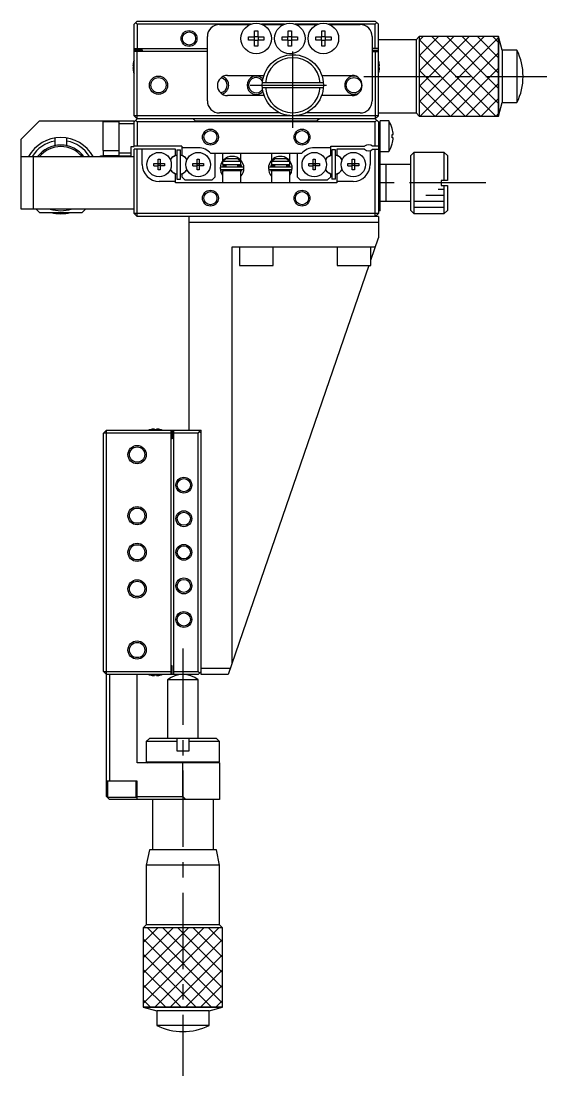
# Model space of a CAD drawing. Extents: x -214 to 398, y -1 to 455.
# Drawn here: x 33.1 to 119.2, y 282.7 to 455.4 of the extents above; entities that cross this region are included whole.
import ezdxf

# ---------------------------------------------------------------- set-up
doc = ezdxf.new("R2010")
doc.units = 0
doc.header["$LTSCALE"] = 10
doc.linetypes.add('CENTER', pattern=[2, 1.25, -0.25, 0.25, -0.25])
doc.layers.get('0').update_dxf_attribs({"linetype": 'CONTINUOUS'})
doc.layers.add('CENTER', color=1, linetype='CENTER')

msp = doc.modelspace()

# ---------------------------------------------------------------- linework, layer by layer
at = {"color": 7, "linetype": 'CONTINUOUS'}
for p, q in [((51.55316, 454.928505), (52.05316, 455.428505)), ((51.55316, 439.928505), (51.55316, 454.928505)), ((51.80316, 455.178505), (52.05316, 454.928505)), ((52.05316, 455.428505), (91.05316, 455.428505)), ((52.05316, 454.928505), (52.05316, 450.928505)), ((70.700224, 454.928505), (52.05316, 454.928505)), ((65.55316, 454.878505), (70.573364, 454.878505)), ((76.200224, 454.928505), (72.406096, 454.928505)), ((72.532956, 454.878505), (76.073364, 454.878505)), ((81.700224, 454.928505), (77.906096, 454.928505)), ((78.032956, 454.878505), (81.573364, 454.878505)), ((91.05316, 454.928505), (83.406096, 454.928505)), ((83.532956, 454.878505), (88.55316, 454.878505)), ((91.05316, 455.428505), (91.55316, 454.928505)), ((91.05316, 454.928505), (91.30316, 455.178505)), ((91.05316, 450.928505), (91.05316, 454.928505)), ((91.55316, 439.928505), (91.55316, 454.928505)), ((63.55316, 442.378505), (63.55316, 452.878505)), ((70.294571, 452.318505), (70.294571, 452.838505)), ((70.294571, 452.838505), (71.29316, 452.838505)), ((71.251785, 452.318505), (71.251785, 452.838505)), ((71.29316, 453.837094), (71.81316, 453.837094)), ((71.29316, 452.838505), (71.29316, 453.837094)), ((71.29316, 452.87988), (71.81316, 452.87988)), ((71.81316, 453.837094), (71.81316, 452.838505)), ((71.81316, 452.838505), (72.81175, 452.838505)), ((71.854535, 452.838505), (71.854535, 452.318505)), ((72.81175, 452.838505), (72.81175, 452.318505)), ((75.794571, 452.318505), (75.794571, 452.838505)), ((75.794571, 452.838505), (76.79316, 452.838505)), ((76.751785, 452.318505), (76.751785, 452.838505)), ((76.79316, 453.837094), (77.31316, 453.837094)), ((76.79316, 452.838505), (76.79316, 453.837094)), ((76.79316, 452.87988), (77.31316, 452.87988)), ((77.31316, 453.837094), (77.31316, 452.838505)), ((77.31316, 452.838505), (78.31175, 452.838505)), ((77.354535, 452.838505), (77.354535, 452.318505)), ((78.31175, 452.838505), (78.31175, 452.318505)), ((81.294571, 452.318505), (81.294571, 452.838505)), ((81.294571, 452.838505), (82.29316, 452.838505)), ((82.251785, 452.318505), (82.251785, 452.838505)), ((82.29316, 453.837094), (82.81316, 453.837094)), ((82.29316, 452.838505), (82.29316, 453.837094)), ((82.29316, 452.87988), (82.81316, 452.87988)), ((82.81316, 453.837094), (82.81316, 452.838505)), ((82.81316, 452.838505), (83.81175, 452.838505)), ((82.854535, 452.838505), (82.854535, 452.318505)), ((83.81175, 452.838505), (83.81175, 452.318505)), ((90.55316, 452.878505), (90.55316, 442.378505)), ((98.253166, 452.878504), (97.753164, 452.378501)), ((98.253166, 452.878504), (98.253166, 439.878506)), ((111.253167, 452.878504), (98.253166, 452.878504)), ((111.253167, 452.878504), (98.253166, 452.878504)), ((98.253166, 452.878504), (98.253166, 439.878506)), ((111.253167, 452.878504), (111.253167, 439.878506)), ((111.842655, 450.678505), (111.253167, 452.878504)), ((111.253167, 439.878506), (111.253167, 452.878504)), ((51.55316, 450.928505), (63.55316, 450.928505)), ((71.29316, 452.318505), (70.294571, 452.318505)), ((71.29316, 451.319915), (71.29316, 452.318505)), ((71.81316, 452.27713), (71.29316, 452.27713)), ((71.81316, 451.319915), (71.29316, 451.319915)), ((71.81316, 452.318505), (71.81316, 451.319915)), ((72.81175, 452.318505), (71.81316, 452.318505)), ((76.79316, 452.318505), (75.794571, 452.318505)), ((76.79316, 451.319915), (76.79316, 452.318505)), ((77.31316, 452.27713), (76.79316, 452.27713)), ((77.31316, 451.319915), (76.79316, 451.319915)), ((77.31316, 452.318505), (77.31316, 451.319915)), ((78.31175, 452.318505), (77.31316, 452.318505)), ((82.29316, 452.318505), (81.294571, 452.318505)), ((82.29316, 451.319915), (82.29316, 452.318505)), ((82.81316, 452.27713), (82.29316, 452.27713)), ((82.81316, 451.319915), (82.29316, 451.319915)), ((82.81316, 452.318505), (82.81316, 451.319915)), ((83.81175, 452.318505), (82.81316, 452.318505)), ((91.55316, 450.928505), (90.55316, 450.928505)), ((97.753164, 452.378501), (91.55316, 452.378501)), ((97.753164, 452.378501), (97.753164, 440.378509)), ((52.95316, 450.678505), (51.55316, 450.678505)), ((63.55316, 450.428505), (51.55316, 450.428505)), ((52.05316, 439.428505), (52.05316, 450.428505)), ((52.95316, 450.428505), (52.95316, 450.678505)), ((90.55316, 450.678505), (91.55316, 450.678505)), ((90.55316, 450.428505), (91.55316, 450.428505)), ((91.05316, 450.428505), (91.05316, 439.428505)), ((111.842655, 450.678505), (111.842655, 442.078505)), ((114.253166, 450.678505), (111.842655, 450.678505)), ((114.253166, 450.678505), (114.253166, 442.078505)), ((51.363301, 448.108505), (51.483639, 448.108505)), ((51.483639, 447.748505), (51.363301, 447.748505)), ((51.479016, 448.817121), (51.483639, 448.814866)), ((51.483639, 448.108505), (51.483639, 447.748505)), ((91.622682, 448.814866), (91.627304, 448.817121)), ((91.622682, 448.108505), (91.743019, 448.108505)), ((91.622682, 447.748505), (91.622682, 448.108505)), ((91.743019, 447.748505), (91.622682, 447.748505)), ((51.483639, 447.042143), (51.479016, 447.039889)), ((66.85316, 446.528505), (72.816073, 446.528505)), ((82.290248, 446.528505), (87.25316, 446.528505)), ((91.627304, 447.039889), (91.622682, 447.042143)), ((82.537135, 445.328505), (72.569186, 445.328505)), ((72.569186, 444.528505), (82.537135, 444.528505)), ((72.851033, 443.228505), (66.85316, 443.228505)), ((87.25316, 443.228505), (82.255288, 443.228505)), ((111.253167, 439.878506), (111.842655, 442.078505)), ((111.842655, 442.078505), (114.253166, 442.078505)), ((36.05316, 439.078505), (33.05316, 436.078505)), ((36.05316, 439.078505), (51.55316, 439.078505)), ((46.45316, 438.928505), (46.45316, 434.228505)), ((49.05316, 438.928505), (46.45316, 438.928505)), ((46.55316, 438.928505), (46.55316, 439.078505)), ((49.05316, 439.009326), (46.55316, 439.009326)), ((49.05316, 439.078505), (49.05316, 433.378505)), ((52.05316, 439.428505), (51.55316, 439.928505)), ((91.55316, 439.928505), (51.55316, 439.928505)), ((52.05316, 439.428505), (51.55316, 438.928505)), ((51.55316, 434.878505), (51.55316, 439.078505)), ((51.80316, 439.178505), (52.05316, 438.928505)), ((91.05316, 439.428505), (52.05316, 439.428505)), ((52.05316, 438.928505), (52.05316, 434.928505)), ((91.05316, 438.928505), (52.05316, 438.928505)), ((61.55316, 439.078505), (61.20316, 439.428505)), ((61.55316, 439.078505), (81.55316, 439.078505)), ((75.480119, 440.378505), (65.55316, 440.378505)), ((88.55316, 440.378505), (79.626202, 440.378505)), ((81.90316, 439.428505), (81.55316, 439.078505)), ((91.55316, 439.928505), (91.05316, 439.428505)), ((91.05316, 439.428505), (91.55316, 438.928505)), ((91.05316, 438.928505), (91.30316, 439.178505)), ((91.05316, 434.928505), (91.05316, 438.928505)), ((91.55316, 440.378509), (97.753164, 440.378509)), ((91.55316, 438.928505), (91.55316, 423.928505)), ((91.55316, 438.878505), (91.85316, 438.878505)), ((93.244818, 439.078505), (91.85316, 439.078505)), ((91.85316, 424.378505), (91.85316, 439.078505)), ((93.244818, 439.078505), (93.244818, 434.078505)), ((97.753164, 440.378509), (98.253166, 439.878506)), ((98.253166, 439.878506), (111.253167, 439.878506)), ((98.253166, 439.878506), (111.253167, 439.878506)), ((51.55316, 438.578505), (49.05316, 438.578505)), ((93.815741, 437.837094), (93.822596, 437.840438)), ((33.05316, 424.628505), (33.05316, 436.078505)), ((38.55316, 436.294585), (38.55316, 435.022049)), ((40.55316, 435.022049), (40.55316, 436.294585)), ((93.815741, 436.318505), (93.815741, 436.838505)), ((93.815741, 436.838505), (93.988113, 436.838505)), ((93.988113, 436.318505), (93.815741, 436.318505)), ((46.45316, 434.228505), (49.05316, 434.228505)), ((46.55316, 433.378505), (46.55316, 434.228505)), ((49.05316, 433.878505), (51.05316, 433.878505)), ((51.05316, 434.878505), (51.55316, 434.878505)), ((51.05316, 433.378505), (51.05316, 434.878505)), ((59.35316, 434.928505), (51.55316, 434.928505)), ((58.35316, 434.428505), (51.55316, 434.428505)), ((51.55316, 423.928505), (51.55316, 434.428505)), ((52.05316, 423.428505), (52.05316, 434.428505)), ((52.90316, 431.928505), (52.90316, 434.428505)), ((58.35316, 433.479311), (58.35316, 434.428505)), ((58.55316, 434.328505), (59.15316, 434.328505)), ((58.55316, 434.328505), (58.55316, 429.528505)), ((59.15316, 429.528505), (59.15316, 434.328505)), ((59.35316, 434.928505), (59.35316, 433.479311)), ((62.05316, 434.678505), (59.35316, 434.678505)), ((78.974098, 433.728505), (64.132223, 433.728505)), ((64.85316, 429.928505), (64.85316, 433.728505)), ((66.05316, 433.728505), (66.05316, 432.506519)), ((69.05316, 432.619635), (69.05316, 433.728505)), ((74.05316, 433.728505), (74.05316, 432.620339)), ((77.05316, 432.506939), (77.05316, 433.728505)), ((78.25316, 433.728505), (78.25316, 429.928505)), ((83.75316, 434.678505), (81.05316, 434.678505)), ((83.75316, 434.928505), (89.291723, 434.928505)), ((83.75316, 433.479311), (83.75316, 434.928505)), ((83.95316, 434.328505), (83.95316, 429.528505)), ((84.55316, 434.328505), (83.95316, 434.328505)), ((84.55316, 429.528505), (84.55316, 434.328505)), ((84.75316, 434.428505), (84.75316, 433.479311)), ((89.291723, 434.428505), (84.75316, 434.428505)), ((90.20316, 434.210259), (90.20316, 431.928505)), ((91.55316, 434.928505), (90.614598, 434.928505)), ((90.614598, 434.428505), (91.55316, 434.428505)), ((91.05316, 423.428505), (91.05316, 434.428505)), ((91.85316, 434.078505), (93.244818, 434.078505)), ((93.822596, 435.316572), (93.815741, 435.319915)), ((97.35316, 433.928505), (96.85316, 433.428505)), ((102.35316, 433.928505), (97.35316, 433.928505)), ((97.35316, 433.928505), (97.35316, 423.928505)), ((102.35316, 429.328505), (102.35316, 433.928505)), ((102.85316, 433.428505), (102.35316, 433.928505)), ((33.05316, 433.228505), (51.55316, 433.228505)), ((35.05316, 433.228505), (35.05316, 424.628505)), ((46.05316, 433.228505), (46.05316, 433.378505)), ((46.05316, 433.378505), (51.05316, 433.378505)), ((46.55316, 433.418769), (49.05316, 433.418769)), ((54.766799, 432.108505), (55.47316, 432.108505)), ((54.766799, 431.748505), (54.766799, 432.108505)), ((55.47316, 432.814866), (55.83316, 432.814866)), ((55.47316, 432.108505), (55.47316, 432.814866)), ((55.483532, 432.098133), (55.47316, 432.108505)), ((55.483532, 432.098133), (55.822788, 432.098133)), ((55.483532, 431.758877), (55.483532, 432.098133)), ((55.822788, 432.098133), (55.83316, 432.108505)), ((55.822788, 432.098133), (55.822788, 431.758877)), ((55.83316, 432.814866), (55.83316, 432.108505)), ((55.83316, 432.108505), (56.539522, 432.108505)), ((56.539522, 432.108505), (56.539522, 431.748505)), ((58.093065, 433.329145), (58.35316, 433.479311)), ((59.613255, 433.329145), (59.35316, 433.479311)), ((61.166799, 432.108505), (61.87316, 432.108505)), ((61.166799, 431.748505), (61.166799, 432.108505)), ((61.87316, 432.814866), (62.23316, 432.814866)), ((61.87316, 432.108505), (61.87316, 432.814866)), ((61.883532, 432.098133), (61.87316, 432.108505)), ((61.883532, 432.098133), (62.222788, 432.098133)), ((61.883532, 431.758877), (61.883532, 432.098133)), ((62.222788, 432.098133), (62.23316, 432.108505)), ((62.222788, 432.098133), (62.222788, 431.758877)), ((62.23316, 432.814866), (62.23316, 432.108505)), ((62.23316, 432.108505), (62.939522, 432.108505)), ((62.939522, 432.108505), (62.939522, 431.748505)), ((66.05316, 432.428505), (66.05316, 431.928505)), ((69.05316, 432.428505), (66.05316, 432.428505)), ((66.05316, 431.928505), (69.05316, 431.928505)), ((66.061899, 431.522045), (66.172773, 431.928652)), ((66.107477, 432.428505), (66.636645, 432.928505)), ((66.55316, 431.928505), (66.55316, 431.522023)), ((66.636645, 432.928505), (68.469675, 432.928505)), ((68.469675, 432.928505), (68.998844, 432.428505)), ((68.55316, 431.522023), (68.55316, 431.928505)), ((69.02769, 431.928695), (69.137982, 431.522027)), ((69.05316, 431.928505), (69.05316, 432.428505)), ((73.968345, 431.522077), (74.078587, 431.92859)), ((74.05316, 432.428505), (74.05316, 431.928505)), ((77.05316, 432.428505), (74.05316, 432.428505)), ((74.05316, 431.928505), (77.05316, 431.928505)), ((74.107477, 432.428505), (74.636645, 432.928505)), ((74.55316, 431.928505), (74.55316, 431.522023)), ((74.636645, 432.928505), (76.469675, 432.928505)), ((76.469675, 432.928505), (76.998844, 432.428505)), ((76.55316, 431.522023), (76.55316, 431.928505)), ((76.933554, 431.928637), (77.044418, 431.522074)), ((77.05316, 431.928505), (77.05316, 432.428505)), ((80.166799, 432.108505), (80.87316, 432.108505)), ((80.166799, 431.748505), (80.166799, 432.108505)), ((80.87316, 432.814866), (81.23316, 432.814866)), ((80.87316, 432.108505), (80.87316, 432.814866)), ((80.883532, 432.098133), (80.87316, 432.108505)), ((80.883532, 432.098133), (81.222788, 432.098133)), ((80.883532, 431.758877), (80.883532, 432.098133)), ((81.222788, 432.098133), (81.23316, 432.108505)), ((81.222788, 432.098133), (81.222788, 431.758877)), ((81.23316, 432.814866), (81.23316, 432.108505)), ((81.23316, 432.108505), (81.939522, 432.108505)), ((81.939522, 432.108505), (81.939522, 431.748505)), ((83.493065, 433.329145), (83.75316, 433.479311)), ((85.013255, 433.329145), (84.75316, 433.479311)), ((86.566799, 432.108505), (87.27316, 432.108505)), ((86.566799, 431.748505), (86.566799, 432.108505)), ((87.27316, 432.814866), (87.63316, 432.814866)), ((87.27316, 432.108505), (87.27316, 432.814866)), ((87.283532, 432.098133), (87.27316, 432.108505)), ((87.283532, 432.098133), (87.622788, 432.098133)), ((87.283532, 431.758877), (87.283532, 432.098133)), ((87.622788, 432.098133), (87.63316, 432.108505)), ((87.622788, 432.098133), (87.622788, 431.758877)), ((87.63316, 432.814866), (87.63316, 432.108505)), ((87.63316, 432.108505), (88.339522, 432.108505)), ((88.339522, 432.108505), (88.339522, 431.748505)), ((96.85316, 431.928505), (91.85316, 431.928505)), ((92.85316, 425.928505), (92.85316, 431.928505)), ((96.85316, 424.428505), (96.85316, 433.428505)), ((102.85316, 433.428505), (102.85316, 429.328505)), ((54.766799, 431.748505), (55.47316, 431.748505)), ((55.483532, 431.758877), (55.47316, 431.748505)), ((55.47316, 431.042143), (55.47316, 431.748505)), ((55.83316, 431.042143), (55.47316, 431.042143)), ((55.822788, 431.758877), (55.483532, 431.758877)), ((55.822788, 431.758877), (55.83316, 431.748505)), ((55.83316, 431.748505), (55.83316, 431.042143)), ((56.539522, 431.748505), (55.83316, 431.748505)), ((58.35316, 430.377699), (58.093065, 430.527865)), ((58.35316, 428.928505), (58.35316, 430.377699)), ((59.35316, 430.377699), (59.613255, 430.527865)), ((59.35316, 430.377699), (59.35316, 429.928505)), ((61.166799, 431.748505), (61.87316, 431.748505)), ((61.883532, 431.758877), (61.87316, 431.748505)), ((61.87316, 431.042143), (61.87316, 431.748505)), ((62.23316, 431.042143), (61.87316, 431.042143)), ((62.222788, 431.758877), (61.883532, 431.758877)), ((62.222788, 431.758877), (62.23316, 431.748505)), ((62.23316, 431.748505), (62.23316, 431.042143)), ((62.939522, 431.748505), (62.23316, 431.748505)), ((65.651561, 431.296492), (65.785093, 430.612565)), ((65.751076, 430.845658), (65.751048, 430.811237)), ((65.751048, 430.811237), (65.752743, 430.77686)), ((65.752826, 430.880039), (65.751076, 430.845658)), ((65.752743, 430.77686), (65.756155, 430.74261)), ((65.756295, 430.914296), (65.752826, 430.880039)), ((65.756155, 430.74261), (65.761277, 430.708572)), ((65.761475, 430.948346), (65.756295, 430.914296)), ((65.761277, 430.708572), (65.768095, 430.674827)), ((65.768354, 430.982106), (65.761475, 430.948346)), ((65.768095, 430.674827), (65.776595, 430.641459)), ((65.776916, 431.015492), (65.768354, 430.982106)), ((65.776595, 430.641459), (65.786754, 430.608547)), ((65.787141, 431.048423), (65.776916, 431.015492)), ((65.786754, 430.608547), (65.798549, 430.576174)), ((65.799006, 431.080818), (65.787141, 431.048423)), ((65.798549, 430.576174), (65.805799, 430.558448)), ((65.812481, 431.112597), (65.799006, 431.080818)), ((65.805445, 430.560129), (65.806098, 430.55787)), ((65.806098, 430.55787), (65.807922, 430.556115)), ((65.806841, 430.558991), (66.05307, 430.137329)), ((65.807922, 430.556115), (65.810906, 430.554873)), ((65.810737, 430.549901), (66.053165, 430.622531)), ((65.810906, 430.554873), (65.815031, 430.554153)), ((65.8181, 431.124669), (65.812481, 431.112597)), ((65.815031, 430.554153), (65.82027, 430.553959)), ((65.82027, 430.553959), (65.826591, 430.554293)), ((65.826591, 430.554293), (65.833952, 430.555153)), ((65.833952, 430.555153), (65.842308, 430.556533)), ((65.842308, 430.556533), (65.851604, 430.558424)), ((69.350082, 431.522023), (65.850082, 431.522023)), ((65.850082, 431.122023), (69.350082, 431.122023)), ((65.851604, 430.558424), (65.861782, 430.560814)), ((65.861782, 430.560814), (65.872776, 430.563689)), ((65.872776, 430.563689), (65.884516, 430.567029)), ((65.884516, 430.567029), (65.896928, 430.570813)), ((65.896928, 430.570813), (65.909933, 430.575018)), ((65.909933, 430.575018), (65.923447, 430.579616)), ((65.923447, 430.579616), (65.937384, 430.584578)), ((65.937384, 430.584578), (65.951656, 430.589873)), ((65.951656, 430.589873), (65.966172, 430.595466)), ((65.966172, 430.595466), (65.980838, 430.601322)), ((65.980838, 430.601322), (65.995562, 430.607405)), ((65.995562, 430.607405), (66.010249, 430.613674)), ((66.010249, 430.613674), (66.024806, 430.62009)), ((66.024806, 430.62009), (66.03914, 430.626612)), ((66.03914, 430.626612), (66.05316, 430.633199)), ((69.05316, 430.928505), (66.05316, 430.928505)), ((66.05316, 430.928505), (66.05316, 428.928505)), ((66.103776, 431.728505), (66.55316, 431.728505)), ((66.168988, 430.928528), (66.170375, 430.93218)), ((66.170375, 430.93218), (66.176079, 430.945858)), ((66.176079, 430.945858), (66.182471, 430.959225)), ((66.182471, 430.959225), (66.189532, 430.972247)), ((66.189532, 430.972247), (66.197241, 430.984892)), ((66.197241, 430.984892), (66.205575, 430.997129)), ((66.205575, 430.997129), (66.214512, 431.008928)), ((66.214512, 431.008928), (66.224025, 431.020261)), ((66.224025, 431.020261), (66.23409, 431.031101)), ((66.23409, 431.031101), (66.244678, 431.041424)), ((66.244678, 431.041424), (66.255762, 431.051206)), ((66.255762, 431.051206), (66.267313, 431.060426)), ((66.267313, 431.060426), (66.279301, 431.069063)), ((66.279301, 431.069063), (66.291695, 431.077098)), ((66.291695, 431.077098), (66.304464, 431.084515)), ((66.304464, 431.084515), (66.317577, 431.091298)), ((66.317577, 431.091298), (66.331002, 431.097432)), ((66.331002, 431.097432), (66.344705, 431.102906)), ((66.344705, 431.102906), (66.358654, 431.107708)), ((66.358654, 431.107708), (66.372817, 431.111828)), ((66.372817, 431.111828), (66.387159, 431.115259)), ((66.387159, 431.115259), (66.401646, 431.117993)), ((66.401646, 431.117993), (66.416246, 431.120026)), ((66.416246, 431.120026), (66.430924, 431.121354)), ((66.430924, 431.121354), (66.445646, 431.121974)), ((66.445646, 431.121974), (66.450969, 431.122023)), ((66.55316, 431.122023), (66.55316, 430.928505)), ((68.55316, 431.728505), (69.05316, 431.728505)), ((68.55316, 430.928505), (68.55316, 431.122023)), ((68.749195, 431.122023), (68.76315, 431.121696)), ((68.76315, 431.121696), (68.777844, 431.120662)), ((68.777844, 431.120662), (68.79247, 431.118922)), ((68.79247, 431.118922), (68.806994, 431.116481)), ((68.806994, 431.116481), (68.82138, 431.113345)), ((68.82138, 431.113345), (68.835597, 431.109518)), ((68.835597, 431.109518), (68.849611, 431.105011)), ((68.849611, 431.105011), (68.86339, 431.099832)), ((68.86339, 431.099832), (68.8769, 431.093993)), ((68.8769, 431.093993), (68.890111, 431.087505)), ((68.890111, 431.087505), (68.90299, 431.080383)), ((68.90299, 431.080383), (68.915507, 431.072642)), ((68.915507, 431.072642), (68.927631, 431.064297)), ((68.927631, 431.064297), (68.939333, 431.055368)), ((68.939333, 431.055368), (68.950583, 431.045872)), ((68.950583, 431.045872), (68.961352, 431.035832)), ((68.961352, 431.035832), (68.971614, 431.025269)), ((68.971614, 431.025269), (68.981342, 431.014207)), ((68.981342, 431.014207), (68.990508, 431.00267)), ((68.990508, 431.00267), (68.99909, 430.990686)), ((68.99909, 430.990686), (69.007063, 430.978282)), ((69.007063, 430.978282), (69.014404, 430.965487)), ((69.014404, 430.965487), (69.021093, 430.952333)), ((69.021093, 430.952333), (69.02711, 430.93885)), ((69.02711, 430.93885), (69.031177, 430.928528)), ((69.05316, 431.728505), (69.05316, 431.86268)), ((69.05316, 428.928505), (69.05316, 430.928505)), ((69.090586, 430.89341), (69.053394, 430.780739)), ((69.138284, 431.121931), (69.090586, 430.89341)), ((69.394719, 430.56013), (69.39363, 430.560581)), ((69.39395, 430.557691), (69.394365, 430.558448)), ((69.394365, 430.558448), (69.412385, 430.605521)), ((69.394365, 430.558448), (69.394719, 430.560129)), ((69.412539, 430.605472), (69.417106, 430.61986)), ((73.689474, 430.61785), (73.711955, 430.558448)), ((73.712051, 430.562732), (73.711602, 430.560129)), ((73.711955, 430.558448), (73.711602, 430.560129)), ((73.711603, 430.560127), (73.712805, 430.560629)), ((73.712371, 430.557691), (73.711955, 430.558448)), ((77.256238, 431.522023), (73.756238, 431.522023)), ((73.756238, 431.122023), (77.256238, 431.122023)), ((74.015655, 430.893686), (73.968032, 431.121964)), ((74.052822, 430.781019), (74.015655, 430.893686)), ((74.05316, 431.863021), (74.05316, 431.728505)), ((74.05316, 431.728505), (74.55316, 431.728505)), ((77.05316, 430.928505), (74.05316, 430.928505)), ((74.05316, 430.928505), (74.05316, 428.928505)), ((74.075144, 430.928528), (74.076531, 430.93218)), ((74.076531, 430.93218), (74.082236, 430.945858)), ((74.082236, 430.945858), (74.088628, 430.959225)), ((74.088628, 430.959225), (74.095688, 430.972247)), ((74.095688, 430.972247), (74.103397, 430.984892)), ((74.103397, 430.984892), (74.111731, 430.997129)), ((74.111731, 430.997129), (74.120668, 431.008928)), ((74.120668, 431.008928), (74.130181, 431.020261)), ((74.130181, 431.020261), (74.140246, 431.031101)), ((74.140246, 431.031101), (74.150835, 431.041424)), ((74.150835, 431.041424), (74.161919, 431.051206)), ((74.161919, 431.051206), (74.17347, 431.060426)), ((74.17347, 431.060426), (74.185457, 431.069063)), ((74.185457, 431.069063), (74.197851, 431.077098)), ((74.197851, 431.077098), (74.210621, 431.084515)), ((74.210621, 431.084515), (74.223733, 431.091298)), ((74.223733, 431.091298), (74.237158, 431.097432)), ((74.237158, 431.097432), (74.250861, 431.102906)), ((74.250861, 431.102906), (74.264811, 431.107708)), ((74.264811, 431.107708), (74.278973, 431.111828)), ((74.278973, 431.111828), (74.293315, 431.115259)), ((74.293315, 431.115259), (74.307803, 431.117993)), ((74.307803, 431.117993), (74.322402, 431.120026)), ((74.322402, 431.120026), (74.33708, 431.121354)), ((74.33708, 431.121354), (74.351802, 431.121974)), ((74.351802, 431.121974), (74.357126, 431.122023)), ((74.55316, 431.122023), (74.55316, 430.928505)), ((76.55316, 431.728505), (77.00299, 431.728505)), ((76.55316, 430.928505), (76.55316, 431.122023)), ((76.655351, 431.122023), (76.669306, 431.121696)), ((76.669306, 431.121696), (76.684001, 431.120662)), ((76.684001, 431.120662), (76.698627, 431.118922)), ((76.698627, 431.118922), (76.71315, 431.116481)), ((76.71315, 431.116481), (76.727536, 431.113345)), ((76.727536, 431.113345), (76.741753, 431.109518)), ((76.741753, 431.109518), (76.755767, 431.105011)), ((76.755767, 431.105011), (76.769546, 431.099832)), ((76.769546, 431.099832), (76.783056, 431.093993)), ((76.783056, 431.093993), (76.796267, 431.087505)), ((76.796267, 431.087505), (76.809146, 431.080383)), ((76.809146, 431.080383), (76.821663, 431.072642)), ((76.821663, 431.072642), (76.833788, 431.064297)), ((76.833788, 431.064297), (76.845489, 431.055368)), ((76.845489, 431.055368), (76.856739, 431.045872)), ((76.856739, 431.045872), (76.867509, 431.035832)), ((76.867509, 431.035832), (76.877771, 431.025269)), ((76.877771, 431.025269), (76.887498, 431.014207)), ((76.887498, 431.014207), (76.896665, 431.00267)), ((76.896665, 431.00267), (76.905246, 430.990686)), ((76.905246, 430.990686), (76.913219, 430.978282)), ((76.913219, 430.978282), (76.92056, 430.965487)), ((76.92056, 430.965487), (76.927249, 430.952333)), ((76.927249, 430.952333), (76.933266, 430.93885)), ((76.933266, 430.93885), (76.937333, 430.928528)), ((77.295583, 430.549901), (77.053156, 430.622531)), ((77.05316, 428.928505), (77.05316, 430.928505)), ((77.066791, 430.626792), (77.05316, 430.633199)), ((77.053181, 430.137237), (77.299479, 430.558991)), ((77.080722, 430.620445), (77.066791, 430.626792)), ((77.094869, 430.614196), (77.080722, 430.620445)), ((77.109146, 430.608083), (77.094869, 430.614196)), ((77.123466, 430.602143), (77.109146, 430.608083)), ((77.137745, 430.596412), (77.123466, 430.602143)), ((77.151896, 430.590924), (77.137745, 430.596412)), ((77.165833, 430.585711), (77.151896, 430.590924)), ((77.179472, 430.580807), (77.165833, 430.585711)), ((77.192731, 430.57624), (77.179472, 430.580807)), ((77.205531, 430.572037), (77.192731, 430.57624)), ((77.217793, 430.568225), (77.205531, 430.572037)), ((77.229444, 430.564826), (77.217793, 430.568225)), ((77.240414, 430.561861), (77.229444, 430.564826)), ((77.250636, 430.559347), (77.240414, 430.561861)), ((77.260049, 430.5573), (77.250636, 430.559347)), ((77.268596, 430.555732), (77.260049, 430.5573)), ((77.276226, 430.554652), (77.268596, 430.555732)), ((77.282892, 430.554067), (77.276226, 430.554652)), ((77.288554, 430.553981), (77.282892, 430.554067)), ((77.302243, 431.093306), (77.288244, 431.12462)), ((77.293179, 430.554394), (77.288554, 430.553981)), ((77.296737, 430.555304), (77.293179, 430.554394)), ((77.295271, 430.549273), (77.454777, 431.297746)), ((77.299209, 430.556704), (77.296737, 430.555304)), ((77.300578, 430.558588), (77.299209, 430.556704)), ((77.300522, 430.558448), (77.31259, 430.588799)), ((77.31473, 431.061171), (77.302243, 431.093306)), ((77.31259, 430.588799), (77.323754, 430.621415)), ((77.325591, 431.028466), (77.31473, 431.061171)), ((77.323754, 430.621415), (77.333269, 430.654535)), ((77.334803, 430.995272), (77.325591, 431.028466)), ((77.333269, 430.654535), (77.341113, 430.688078)), ((77.342341, 430.961669), (77.334803, 430.995272)), ((77.341113, 430.688078), (77.347266, 430.721961)), ((77.348189, 430.927739), (77.342341, 430.961669)), ((77.347266, 430.721961), (77.351716, 430.756101)), ((77.352332, 430.893566), (77.348189, 430.927739)), ((77.351716, 430.756101), (77.354452, 430.790416)), ((77.35476, 430.859232), (77.352332, 430.893566)), ((77.354452, 430.790416), (77.355467, 430.82482)), ((77.355467, 430.82482), (77.35476, 430.859232)), ((80.166799, 431.748505), (80.87316, 431.748505)), ((80.883532, 431.758877), (80.87316, 431.748505)), ((80.87316, 431.042143), (80.87316, 431.748505)), ((81.23316, 431.042143), (80.87316, 431.042143)), ((81.222788, 431.758877), (80.883532, 431.758877)), ((81.222788, 431.758877), (81.23316, 431.748505)), ((81.23316, 431.748505), (81.23316, 431.042143)), ((81.939522, 431.748505), (81.23316, 431.748505)), ((83.75316, 430.377699), (83.493065, 430.527865)), ((83.75316, 429.928505), (83.75316, 430.377699)), ((84.75316, 430.377699), (85.013255, 430.527865)), ((84.75316, 430.377699), (84.75316, 428.928505)), ((86.566799, 431.748505), (87.27316, 431.748505)), ((87.283532, 431.758877), (87.27316, 431.748505)), ((87.27316, 431.042143), (87.27316, 431.748505)), ((87.63316, 431.042143), (87.27316, 431.042143)), ((87.622788, 431.758877), (87.283532, 431.758877)), ((87.622788, 431.758877), (87.63316, 431.748505)), ((87.63316, 431.748505), (87.63316, 431.042143)), ((88.339522, 431.748505), (87.63316, 431.748505)), ((58.35316, 429.178505), (55.65316, 429.178505)), ((84.75316, 428.928505), (58.35316, 428.928505)), ((58.55316, 429.528505), (59.15316, 429.528505)), ((59.35316, 429.928505), (59.85316, 429.428505)), ((59.85316, 429.428505), (64.35316, 429.428505)), ((64.35316, 429.428505), (64.85316, 429.928505)), ((78.25316, 429.928505), (78.75316, 429.428505)), ((78.75316, 429.428505), (83.25316, 429.428505)), ((83.25316, 429.428505), (83.75316, 429.928505)), ((84.55316, 429.528505), (83.95316, 429.528505)), ((87.45316, 429.178505), (84.75316, 429.178505)), ((101.85316, 429.328505), (101.85316, 428.528505)), ((102.85316, 429.328505), (101.85316, 429.328505)), ((101.85316, 428.528505), (102.85316, 428.528505)), ((102.35316, 423.928505), (102.35316, 428.528505)), ((102.85316, 428.528505), (102.85316, 424.428505)), ((91.85316, 425.928505), (96.85316, 425.928505)), ((51.55316, 424.628505), (33.05316, 424.628505)), ((35.50316, 424.628505), (36.05316, 424.078505)), ((36.05316, 424.078505), (43.05316, 424.078505)), ((38.55316, 424.628431), (38.55316, 424.462425)), ((40.55316, 424.462425), (40.55316, 424.628431)), ((43.05316, 424.078505), (43.60316, 424.628505)), ((52.05316, 423.428505), (51.55316, 423.928505)), ((91.55316, 423.928505), (51.55316, 423.928505)), ((91.55316, 423.428505), (52.05316, 423.428505)), ((60.55316, 388.428505), (60.55316, 423.428505)), ((91.05316, 423.428505), (91.55316, 423.928505)), ((91.85316, 424.378505), (91.55316, 424.378505)), ((91.55316, 423.428505), (91.55316, 419.928505)), ((96.85316, 424.428505), (97.35316, 423.928505)), ((97.35316, 423.928505), (102.35316, 423.928505)), ((102.35316, 423.928505), (102.85316, 424.428505)), ((91.55316, 422.428505), (60.55316, 422.428505)), ((90.30316, 416.298241), (91.553161, 419.928505)), ((91.036669, 418.428505), (67.55316, 418.428505)), ((67.55316, 418.428505), (67.55316, 350.227444)), ((68.80316, 418.428505), (68.80316, 415.428505)), ((74.30316, 415.428505), (74.30316, 418.428505)), ((84.80316, 418.428505), (84.80316, 415.428505)), ((90.30316, 415.428505), (90.30316, 418.428505)), ((90.003686, 415.428505), (66.933736, 348.428505)), ((68.80316, 415.428505), (74.30316, 415.428505)), ((84.80316, 415.428505), (90.30316, 415.428505)), ((47.05316, 388.428505), (46.55316, 387.928505)), ((46.55316, 348.928505), (46.55316, 387.928505)), ((57.55316, 387.928505), (46.55316, 387.928505)), ((47.05316, 388.428505), (62.55316, 388.428505)), ((47.05316, 328.428505), (47.05316, 388.428505)), ((54.166799, 388.498027), (54.164544, 388.502649)), ((54.87316, 388.498027), (54.87316, 388.618364)), ((55.23316, 388.498027), (54.87316, 388.498027)), ((55.23316, 388.618364), (55.23316, 388.498027)), ((55.941776, 388.502649), (55.939522, 388.498027)), ((57.55316, 388.428505), (57.55316, 348.428505)), ((57.80316, 387.028505), (57.55316, 387.028505)), ((57.80316, 388.428505), (57.80316, 387.028505)), ((58.05316, 348.428505), (58.05316, 388.428505)), ((62.05316, 387.928505), (58.05316, 387.928505)), ((62.05316, 388.428505), (62.55316, 387.928505)), ((62.30316, 388.178505), (62.05316, 387.928505)), ((62.05316, 348.928505), (62.05316, 387.928505)), ((62.55316, 348.428505), (62.55316, 388.428505)), ((52.545043, 373.279668), (52.553075, 373.268405)), ((57.80316, 349.828505), (57.55316, 349.828505)), ((57.80316, 348.428505), (57.80316, 349.828505)), ((62.55316, 349.428505), (67.278064, 349.428505)), ((46.55316, 348.928505), (47.05316, 348.428505)), ((46.55316, 348.928505), (57.55316, 348.928505)), ((62.05316, 348.428505), (47.05316, 348.428505)), ((47.55316, 348.428505), (47.55316, 330.928505)), ((52.05316, 333.928505), (52.05316, 348.428505)), ((54.164544, 348.354361), (54.166799, 348.358983)), ((54.87316, 348.358983), (55.23316, 348.358983)), ((54.87316, 348.238646), (54.87316, 348.358983)), ((55.23316, 348.358983), (55.23316, 348.238646)), ((55.939522, 348.358983), (55.941776, 348.354361)), ((62.053156, 347.550996), (57.053164, 347.550996)), ((57.053164, 347.550996), (57.053164, 337.928505)), ((58.05316, 348.928505), (62.05316, 348.928505)), ((62.053156, 337.928505), (62.053156, 347.550996)), ((62.05316, 348.928505), (62.30316, 348.678505)), ((62.55316, 348.928505), (62.05316, 348.428505)), ((66.933736, 348.428505), (62.55316, 348.428505)), ((54.05316, 337.928505), (53.55316, 337.428505)), ((58.55316, 337.428505), (53.55316, 337.428505)), ((53.55316, 337.428505), (53.55316, 334.128505)), ((65.05316, 337.928505), (54.05316, 337.928505)), ((58.55316, 337.928505), (58.55316, 335.928505)), ((60.55316, 335.928505), (60.55316, 337.928505)), ((65.55316, 337.428505), (60.55316, 337.428505)), ((65.55316, 337.428505), (65.05316, 337.928505)), ((65.55316, 334.128505), (65.55316, 337.428505)), ((58.55316, 335.928505), (60.55316, 335.928505)), ((65.55316, 333.928505), (52.05316, 333.928505)), ((53.55316, 334.128505), (53.75316, 333.928505)), ((53.55316, 334.128505), (65.55316, 334.128505)), ((59.55316, 328.428505), (59.55316, 333.928505)), ((65.35316, 333.928505), (65.55316, 334.128505)), ((65.55316, 333.928505), (65.55316, 327.928505)), ((52.05316, 330.928505), (47.05316, 330.928505)), ((47.20316, 330.928505), (47.20316, 328.328505)), ((51.90316, 328.328505), (51.90316, 330.928505)), ((52.05316, 327.928505), (52.05316, 330.928505)), ((47.05316, 328.428505), (47.55316, 327.928505)), ((47.20316, 328.328505), (51.90316, 328.328505)), ((52.05316, 328.428505), (59.55316, 328.428505)), ((59.55316, 328.428505), (60.05316, 327.928505)), ((65.55316, 327.928505), (47.55316, 327.928505)), ((54.55316, 327.928505), (54.55316, 319.678505)), ((64.55316, 319.678505), (64.55316, 327.928505)), ((54.053163, 319.678505), (53.553164, 317.178506)), ((65.053157, 319.678505), (54.053163, 319.678505)), ((65.553156, 317.178506), (65.053157, 319.678505)), ((65.553156, 317.178506), (53.553164, 317.178506)), ((53.553164, 317.178506), (53.553164, 307.428501)), ((65.553156, 307.428501), (65.553156, 317.178506)), ((53.553164, 307.428501), (53.053161, 306.928499)), ((66.053159, 306.928499), (53.053161, 306.928499)), ((53.053161, 306.928499), (53.053161, 293.928498)), ((53.053161, 306.928499), (53.053161, 293.928498)), ((66.053159, 306.928499), (53.053161, 306.928499)), ((65.553156, 307.428501), (53.553164, 307.428501)), ((66.053159, 306.928499), (65.553156, 307.428501)), ((66.053159, 293.928498), (66.053159, 306.928499)), ((66.053159, 293.928498), (66.053159, 306.928499)), ((66.053159, 293.928498), (53.053161, 293.928498)), ((53.053161, 293.928498), (55.25316, 293.33901)), ((53.053161, 293.928498), (66.053159, 293.928498)), ((63.85316, 293.33901), (66.053159, 293.928498)), ((63.85316, 293.33901), (55.25316, 293.33901)), ((55.25316, 293.33901), (55.25316, 290.928499)), ((63.85316, 290.928499), (63.85316, 293.33901)), ((63.85316, 290.928499), (55.25316, 290.928499))]:
    msp.add_line(p, q, dxfattribs=at)
at = {"color": 3, "linetype": 'CONTINUOUS'}
for p, q in [((98.253166, 452.227829), (98.903842, 452.878504)), ((98.253166, 449.727829), (101.403842, 452.878504)), ((98.253166, 447.227829), (103.903842, 452.878504)), ((98.253166, 444.727829), (106.403842, 452.878504)), ((98.253166, 442.227829), (108.903842, 452.878504)), ((98.403844, 439.878506), (111.253167, 452.72783)), ((100.289831, 452.878504), (111.253167, 441.915167)), ((102.789831, 452.878504), (111.253167, 444.415167)), ((105.289831, 452.878504), (111.253167, 446.915167)), ((107.789831, 452.878504), (111.253167, 449.415167)), ((110.289831, 452.878504), (111.253167, 451.915167)), ((98.253166, 452.415168), (110.789829, 439.878506)), ((98.253166, 449.915168), (108.289829, 439.878506)), ((100.903844, 439.878506), (111.253167, 450.22783)), ((103.403844, 439.878506), (111.253167, 447.72783)), ((98.253166, 447.415168), (105.789829, 439.878506)), ((98.253166, 444.915168), (103.289829, 439.878506)), ((105.903844, 439.878506), (111.253167, 445.22783)), ((98.253166, 442.415168), (100.789829, 439.878506)), ((108.403844, 439.878506), (111.253167, 442.72783)), ((98.253166, 439.915168), (98.289829, 439.878506)), ((110.903844, 439.878506), (111.253167, 440.22783)), ((99.35316, 426.928505), (102.35316, 426.928505)), ((101.35316, 427.928505), (102.35316, 427.928505)), ((97.35316, 425.928505), (102.35316, 425.928505)), ((97.35316, 424.928505), (102.35316, 424.928505)), ((53.053161, 304.527824), (55.453837, 306.928499)), ((53.053161, 302.027824), (57.953837, 306.928499)), ((53.053161, 299.527824), (60.453837, 306.928499)), ((53.053161, 297.027824), (62.953837, 306.928499)), ((53.053161, 294.527824), (65.453837, 306.928499)), ((53.739836, 306.928499), (66.053159, 294.615175)), ((56.239836, 306.928499), (66.053159, 297.115175)), ((58.739836, 306.928499), (66.053159, 299.615175)), ((61.239836, 306.928499), (66.053159, 302.115175)), ((63.739836, 306.928499), (66.053159, 304.615175)), ((53.053161, 305.115173), (64.239837, 293.928498)), ((54.953836, 293.928498), (66.053159, 305.027822)), ((53.053161, 302.615173), (61.739837, 293.928498)), ((57.453836, 293.928498), (66.053159, 302.527822)), ((53.053161, 300.115173), (59.239837, 293.928498)), ((59.953836, 293.928498), (66.053159, 300.027822)), ((53.053161, 297.615173), (56.739837, 293.928498)), ((62.453836, 293.928498), (66.053159, 297.527822)), ((53.053161, 295.115173), (54.239837, 293.928498)), ((64.953836, 293.928498), (66.053159, 295.027822))]:
    msp.add_line(p, q, dxfattribs=at)
at = {"color": 7, "linetype": 'CONTINUOUS'}
for centre, radius in [((71.55316, 452.578505), 2.5), ((77.05316, 452.578505), 2.5), ((82.55316, 452.578505), 2.5), ((60.55316, 452.578505), 1.075), ((77.55316, 444.928505), 5), ((55.55316, 444.928505), 1.25), ((87.55316, 444.928505), 1.25), ((64.05316, 436.428505), 1.075), ((79.05316, 436.428505), 1.075), ((55.65316, 431.928505), 2), ((62.05316, 431.928505), 2), ((81.05316, 431.928505), 2), ((87.45316, 431.928505), 2), ((64.05316, 426.428505), 1.075), ((79.05316, 426.428505), 1.075), ((52.05316, 384.428505), 1.25), ((59.70316, 379.428505), 1.075), ((52.05316, 374.428505), 1.25), ((59.70316, 373.928505), 1.075), ((52.05316, 368.428505), 1.25), ((59.70316, 368.428505), 1.075), ((52.05316, 362.428505), 1.25), ((59.70316, 362.928505), 1.075), ((59.70316, 357.428505), 1.075), ((52.05316, 352.428505), 1.25)]:
    msp.add_circle(centre, radius, dxfattribs=at)
at = {"color": 3, "linetype": 'CONTINUOUS'}
for centre, radius in [((60.55316, 452.578505), 1.3), ((55.55316, 444.928505), 1.5), ((64.05316, 436.428505), 1.3), ((79.05316, 436.428505), 1.3), ((64.05316, 426.428505), 1.3), ((79.05316, 426.428505), 1.3), ((52.05316, 384.428505), 1.5), ((59.70316, 379.428505), 1.3), ((52.05316, 374.428505), 1.5), ((59.70316, 373.928505), 1.3), ((52.05316, 368.428505), 1.5), ((59.70316, 368.428505), 1.3), ((52.05316, 362.428505), 1.5), ((59.70316, 362.928505), 1.3), ((59.70316, 357.428505), 1.3), ((52.05316, 352.428505), 1.5)]:
    msp.add_circle(centre, radius, dxfattribs=at)
at = {"color": 7, "linetype": 'CONTINUOUS'}
for centre, radius, start, end in [((65.55316, 452.878505), 2, 90, 180), ((88.55316, 452.878505), 2, 0, 90), ((77.55316, 444.928505), 4.5, 5.099689, 174.900311), ((105.508166, 446.378505), 9.745001, 333.816209, 26.183791), ((54.55316, 447.928505), 3.194933, 163.893288, 176.770291), ((54.55316, 447.928505), 3.194933, 183.229709, 196.106712), ((54.55316, 447.928505), 3.2, 159.635865, 163.877467), ((88.55316, 447.928505), 3.2, 16.122533, 20.364135), ((88.55316, 447.928505), 3.194933, 3.229709, 16.106712), ((88.55316, 447.928505), 3.194933, 343.893288, 356.770291), ((54.55316, 447.928505), 3.2, 196.122533, 200.364135), ((66.85316, 444.878505), 1.65, 90, 270), ((65.55316, 444.928505), 1.25, 277.220583, 78.374221), ((71.55316, 444.928505), 1.25, 33.12294, 326.87706), ((87.25316, 444.878505), 1.65, 270, 90), ((88.55316, 447.928505), 3.2, 339.635865, 343.877467), ((77.55316, 444.928505), 4.5, 185.099689, 354.900311), ((65.55316, 442.378505), 2, 180, 270), ((88.55316, 442.378505), 2, 270, 0), ((89.50316, 436.578505), 4.5, 16.285843, 33.748989), ((89.50316, 436.578505), 4.492483, 3.317816, 16.26943), ((39.55316, 430.378505), 6, 28.35935, 151.64065), ((39.55316, 430.378505), 5.5, 100.475682, 148.78963), ((39.55316, 430.378505), 5.5, 31.21037, 79.524318), ((89.50316, 436.578505), 4.492483, 343.73057, 356.682184), ((39.55316, 430.378505), 4.75, 36.869898, 143.130102), ((62.05316, 431.928505), 2.75, 40.885193, 90), ((81.05316, 431.928505), 2.75, 90, 139.114807), ((89.95316, 434.178505), 1, 48.590378, 131.409622), ((89.95316, 435.178505), 1, 228.590378, 311.409622), ((89.50316, 436.578505), 4.5, 326.251011, 343.714157), ((55.65316, 431.928505), 2.75, 180, 270), ((58.968065, 431.8136), 1.75, 120, 148.118467), ((58.853161, 431.928505), 1.5875, 100.89309, 149.566818), ((58.853161, 431.928505), 1.5875, 30.433263, 79.106984), ((58.738255, 431.8136), 1.75, 31.881533, 60), ((67.600023, 431.32194), 1.948691, 0.744088, 179.197485), ((75.506464, 431.321641), 1.948858, 35.773996, 179.15248), ((75.498306, 431.319525), 1.956717, 0.861713, 35.684608), ((84.368065, 431.8136), 1.75, 120, 148.118467), ((84.253159, 431.928505), 1.5875, 100.893016, 149.566737), ((84.253159, 431.928505), 1.5875, 30.433182, 79.10691), ((84.138255, 431.8136), 1.75, 31.881533, 60), ((87.45316, 431.928505), 2.75, 270, 0), ((58.968065, 432.04341), 1.75, 211.881533, 240), ((58.853161, 431.928505), 1.5875, 210.433182, 259.10691), ((58.853161, 431.928505), 1.5875, 280.893016, 329.566737), ((58.738255, 432.04341), 1.75, 300, 328.118467), ((65.850082, 431.322023), 0.2, 90, 270), ((67.596079, 431.323631), 1.952722, 318.264476, 359.162579), ((69.350082, 431.322023), 0.2, 270, 90), ((73.756238, 431.322023), 0.2, 90, 270), ((75.510267, 431.323637), 1.952745, 180.80821, 221.737778), ((77.256238, 431.322023), 0.2, 270, 90), ((84.368065, 432.04341), 1.75, 211.881533, 240), ((84.253159, 431.928505), 1.5875, 210.433263, 259.106984), ((84.253159, 431.928505), 1.5875, 280.89309, 329.566818), ((84.138255, 432.04341), 1.75, 300, 328.118467), ((39.55316, 430.378505), 6, 253.402158, 286.597842), ((39.55316, 430.378505), 6.499999, 255.750002, 284.249998), ((55.05316, 385.428505), 3.2, 106.122533, 110.364135), ((55.05316, 385.428505), 3.194933, 93.229709, 106.106712), ((55.05316, 385.428505), 3.194933, 73.893288, 86.770291), ((55.05316, 385.428505), 3.2, 69.635865, 73.877467), ((55.05316, 351.428505), 3.2, 249.635865, 253.877467), ((55.05316, 351.428505), 3.194933, 253.893288, 266.770291), ((55.05316, 351.428505), 3.194933, 273.229709, 286.106712), ((55.05316, 351.428505), 3.2, 286.122533, 290.364135), ((59.55316, 344.4285), 3.999997, 51.317811, 128.682189), ((59.55316, 299.673499), 9.745001, 243.816209, 296.183791)]:
    msp.add_arc(centre, radius, start, end, dxfattribs=at)
at = {"color": 3, "linetype": 'CONTINUOUS'}
for centre, radius, start, end in [((65.55316, 444.928505), 1.5, 286.012751, 70.33807), ((71.55316, 444.928505), 1.5, 41.810315, 317.401187), ((87.55316, 444.928505), 1.5, 75.045175, 304.074714), ((39.55316, 430.378505), 4.5, 39.29648, 140.70352)]:
    msp.add_arc(centre, radius, start, end, dxfattribs=at)
at = {"layer": 'CENTER', "color": 1, "linetype": 'CENTER'}
for p, q in [((77.55316, 437.928505), (77.55316, 451.928505)), ((89.153164, 446.378505), (119.153164, 446.378505)), ((70.55316, 444.928505), (84.55316, 444.928505)), ((109.153164, 428.928505), (89.153164, 428.928505)), ((59.55316, 352.678501), (59.55316, 282.678501))]:
    msp.add_line(p, q, dxfattribs=at)

doc.saveas('drawing.dxf')
